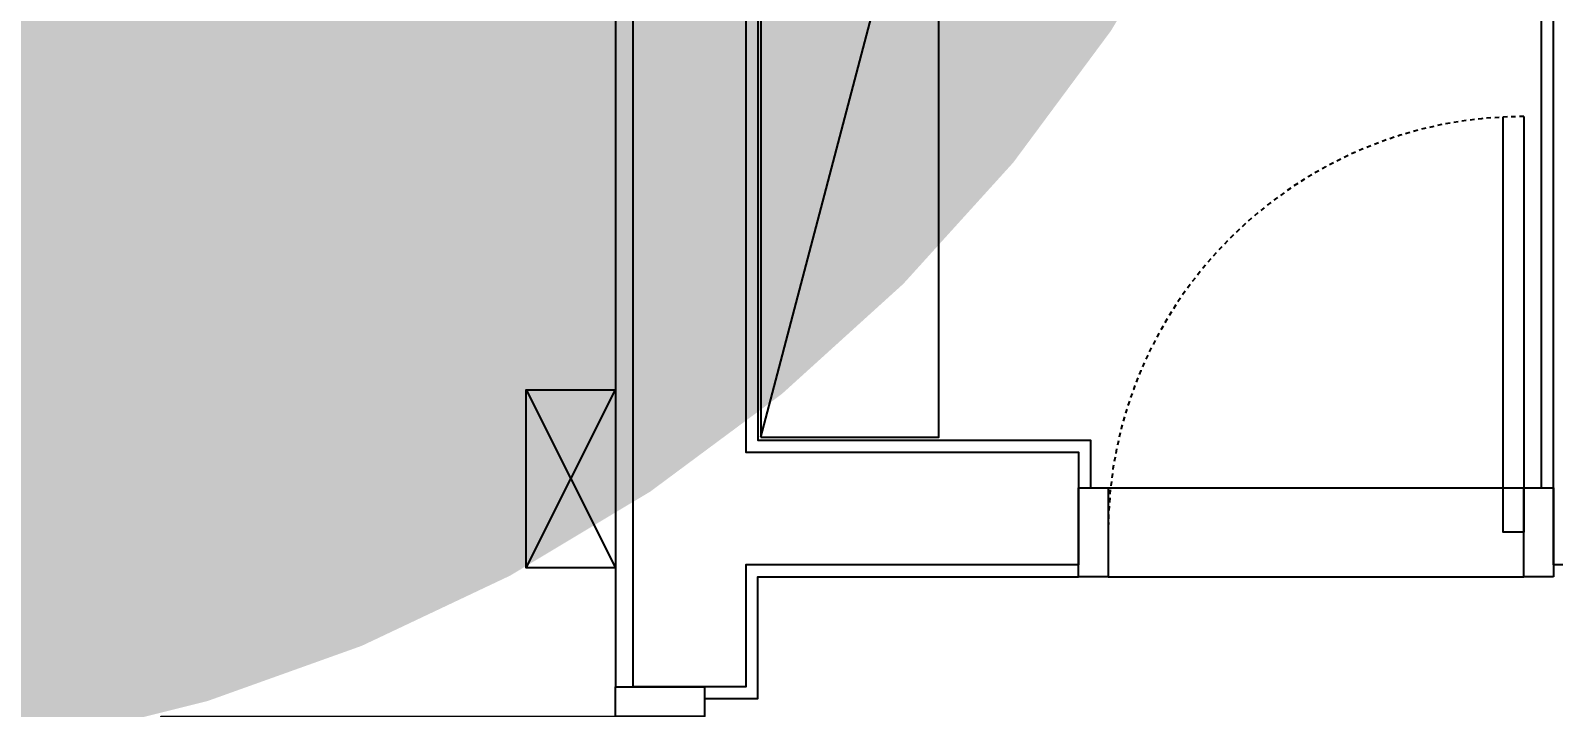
# Model space of a CAD drawing. Header units: millimetres. Extents: x 13515 to 183937, y -33900 to -660.
# Drawn here: x 121771.69 to 121811.84, y -19402.53 to -19384.69 of the extents above; entities that cross this region are included whole.
import ezdxf

# ---------------------------------------------------------------- set-up
doc = ezdxf.new("R2010")
doc.units = ezdxf.units.MM
doc.header["$LTSCALE"] = 100
doc.header["$MEASUREMENT"] = 0
for name, pattern in [('A0-000 XR 평면도$0$HID', [2.5, 1.5, -1]), ('HID', [2.5, 1.5, -1]), ('HIDDEN', [2, 1, -1])]:
    doc.linetypes.add(name, pattern=pattern)
doc.layers.get('0').update_dxf_attribs({"linetype": 'CONTINUOUS'})
doc.layers.get('Defpoints').update_dxf_attribs({"color": 171, "linetype": 'CONTINUOUS'})
for name, color, linetype in [('254', 254, 'CONTINUOUS'), ('A0-000 XR 평면도$0$DOOR', 4, 'CONTINUOUS'), ('A0-000 XR 평면도$0$DOOR(OPEN ELE)', 5, 'CONTINUOUS'), ('DOOR', 4, 'CONTINUOUS'), ('DOOR(OPEN ELE)', 5, 'CONTINUOUS'), ('ELE9', 9, 'CONTINUOUS'), ('LED', 7, 'CONTINUOUS'), ('TOI', 12, 'CONTINUOUS')]:
    doc.layers.add(name, color=color, linetype=linetype)
doc.styles.add('나눔바른고딕', font='NanumBarunGothic.ttf')

# ---------------------------------------------------------------- blocks, each defined once
blk = doc.blocks.new('A$C6222c99a')
at = {"layer": 'DOOR'}
for points in [[(814.9975528782232, 933.1939163124189), (849.9975528782232, 933.1939163124189), (849.9975528782232, 105.693916442804), (814.9975528782232, 105.693916442804)], [(-0.0024471217766404, 18.19391657691449), (49.99755287822336, 18.19391657691449), (49.99755287822336, 168.1939163124189), (-0.0024471217766404, 168.1939163124189)], [(899.9975528782232, 18.19391657691449), (849.9975528782232, 18.19391657691449), (849.9975528782232, 168.1939163124189), (899.9975528782232, 168.1939163124189)]]:
    blk.add_lwpolyline(points, close=True, dxfattribs=at)
at = {"layer": 'DOOR(OPEN ELE)', "linetype": 'HID', "ltscale": 0.05}
blk.add_arc((814.9975528782232, 168.1939163124189), 765, 90, 180, dxfattribs=at)
at = {"layer": 'Defpoints', "style": '나눔바른고딕'}
blk.add_text('SSD-900', height=100, dxfattribs=at).set_placement((153.3784111915156, 46.15318846423177))
blk = doc.blocks.new('A0-000 XR 평면도$0$A$C5E8D039A')
at = {"layer": 'A0-000 XR 평면도$0$DOOR'}
for points in [[(-24.99951255321503, 750.0003712582402), (-24.99951255321503, 800.000371258473), (125.0004874486476, 800.000371258473), (125.0004874486476, 750.000371258473)], [(-24.99951255321503, 0.0003712582401931286), (-24.99951255321503, 50.00037125824019), (125.0004874486476, 50.00037125847302), (125.0004874486476, 0.0003712584730237722)]]:
    blk.add_lwpolyline(points, close=True, dxfattribs=at)
blk.add_lwpolyline([(750.0311711318791, 50.00037125847302), (50.0004874477163, 50.00037125847302), (50.0004874477163, 85.00037125847302), (749.155661996454, 85.00037125847302)], dxfattribs=at)
at = {"layer": 'A0-000 XR 평면도$0$DOOR(OPEN ELE)', "linetype": 'A0-000 XR 평면도$0$HID', "ltscale": 0.05}
blk.add_arc((50.0004874477163, 50.00037125847302), 700.0306836836318, 0, 90, dxfattribs=at)
blk = doc.blocks.new('A$C53FA6734')
at = {"layer": 'TOI'}
blk.add_lwpolyline([(0.0007844865322113, 150.0026807277463), (300.0007844865322, 150.0026807277463), (300.0007844865322, 0.0026807277463377), (0.0007844865322113, 0.0026807277463377)], close=True, dxfattribs=at)
for points in [[(300.0007844865322, 0.0026807277463377), (0.0007844865322113, 150.0026807277463)], [(0.0007844865322113, 0.0026807277463377), (300.0007844865322, 150.0026807277463)]]:
    blk.add_lwpolyline(points, dxfattribs=at)
blk = doc.blocks.new('FGHJ')
at = {"layer": 'ELE9', "ltscale": 0.1}
for points in [[(37195449.06775966, 55446.33756218909), (37195449.06775966, 57091.3375621899), (37203644.06775966, 57091.3375621899), (37203644.06775966, 54531.3375621899), (37203454.06775966, 54531.3375621899), (37203454.06775966, 56901.3375621899), (37202094.06775966, 56901.3375621899), (37202094.06775966, 54721.3375621899), (37202654.06775966, 54721.3375621899), (37202654.06775966, 54531.3375621899), (37201904.06775966, 54531.3375621899), (37201904.06775966, 56901.3375621899), (37200544.06775966, 56901.3375621899), (37200544.06775966, 54721.3375621899), (37201104.06775966, 54721.3375621899), (37201104.06775966, 54531.3375621899), (37200544.06775966, 54531.3375621899), (37200544.06775966, 54326.3375621892), (37200354.06775966, 54326.3375621892), (37200354.06775966, 56901.3375621899), (37195639.06775966, 56901.3375621899), (37195639.06775966, 55446.33756218909), (37195449.06775966, 55446.33756218909)], [(37195570.06775966, 55416.33756218909), (37195669.06775966, 55416.33756218909), (37195669.06775966, 56871.3375621899), (37200324.06775966, 56871.3375621899), (37200324.06775966, 54326.3375621892)], [(37201884.06775966, 54661.33756219177), (37201884.06775966, 55886.3375621005), (37201874.06775966, 55886.3375621005), (37201874.06775966, 56871.3375621899), (37200574.06775966, 56871.3375621899), (37200574.06775966, 55886.3375621005), (37200564.06775966, 55886.3375621005), (37200564.06775966, 54741.3375621899), (37201124.06775966, 54741.3375621899), (37201124.06775966, 54661.33756219178)], [(37200569.06775966, 54746.3375621899), (37200869.06775966, 55886.33756210119)], [(37201154.06775966, 54661.33756219177), (37201854.06775966, 54661.33756219177)], [(37200474.06775939, 54306.3375621892), (37200564.06775966, 54306.3375621892), (37200564.06775966, 54511.3375621899), (37201104.06775966, 54511.33756218991)], [(37201154.06775966, 54511.33756218991), (37201854.06775966, 54511.33756218991)]]:
    blk.add_lwpolyline(points, dxfattribs=at)
blk.add_lwpolyline([(37200569.06775966, 54746.3375621899), (37200869.06775966, 54746.3375621899), (37200869.06775966, 55886.33756210119), (37200569.06775966, 55886.33756210119)], close=True, dxfattribs=at)
at = {"layer": 'ELE9', "rotation": 90.00000000000001}
blk.add_blockref('A0-000 XR 평면도$0$A$C5E8D039A', (37201904.06813091, 54536.33707474313), dxfattribs=at)
at = {"layer": 'ELE9', "ltscale": 0.1}
for name, p, rotation in [('A$C53FA6734', (37200174.06507894, 54826.33834667574), 270), ('A$C6222c99a', (37200492.26167598, 53426.34000931098), 90.00000000000001)]:
    blk.add_blockref(name, p, dxfattribs=dict(at, rotation=rotation))

msp = doc.modelspace()

# ---------------------------------------------------------------- hatches: boundary and pattern name
at = {"layer": '254', "ltscale": 10000}
h = msp.add_hatch(color=256, dxfattribs=at)
h.dxf.hatch_style = 1
edge = h.paths.add_edge_path()
edge.add_arc((121651.0301449897, -19301.91519588624), 40, 90, 180)
edge.add_line((121611.0301449897, -19301.91519588624), (121611.0301449897, -19360.25086901384))
edge.add_arc((121651.0301449897, -19360.25086901384), 40, 180, 270)
edge.add_line((121651.0301449897, -19400.25086901384), (121763.5855650241, -19400.25086901384))
edge.add_arc((121763.5855650241, -19360.25086901384), 40, 270, 360)
edge.add_line((121803.5855650241, -19360.25086901384), (121803.5855650241, -19301.91519588624))
edge.add_arc((121763.5855650241, -19301.91519588624), 40, 0, 90)
edge.add_line((121763.5855650241, -19261.91519588624), (121651.0301449897, -19261.91519588624))

# ---------------------------------------------------------------- next in the draw order: block references
at = {"xscale": 0.01565102769230769, "yscale": 0.01565102769230769, "zscale": 0.01565102769230769}
msp.add_blockref('FGHJ', (-460436.1937410746, -20252.24237189475), dxfattribs=at)

# ---------------------------------------------------------------- next in the draw order: linework, layer by layer
at = {"layer": 'LED', "color": 6, "linetype": 'HIDDEN', "ltscale": 0.3, "const_width": 7.999999999999995}
msp.add_lwpolyline([(121651.0301449897, -19261.91519588624, 0.414213562373095), (121611.0301449897, -19301.91519588624), (121611.0301449897, -19360.25086901384, 0.414213562373095), (121651.0301449897, -19400.25086901384), (121763.5855650241, -19400.25086901384, 0.414213562373095), (121803.5855650241, -19360.25086901384), (121803.5855650241, -19301.91519588624, 0.414213562373095), (121763.5855650241, -19261.91519588624)], format="xyb", close=True, dxfattribs=at)

doc.saveas('drawing.dxf')
